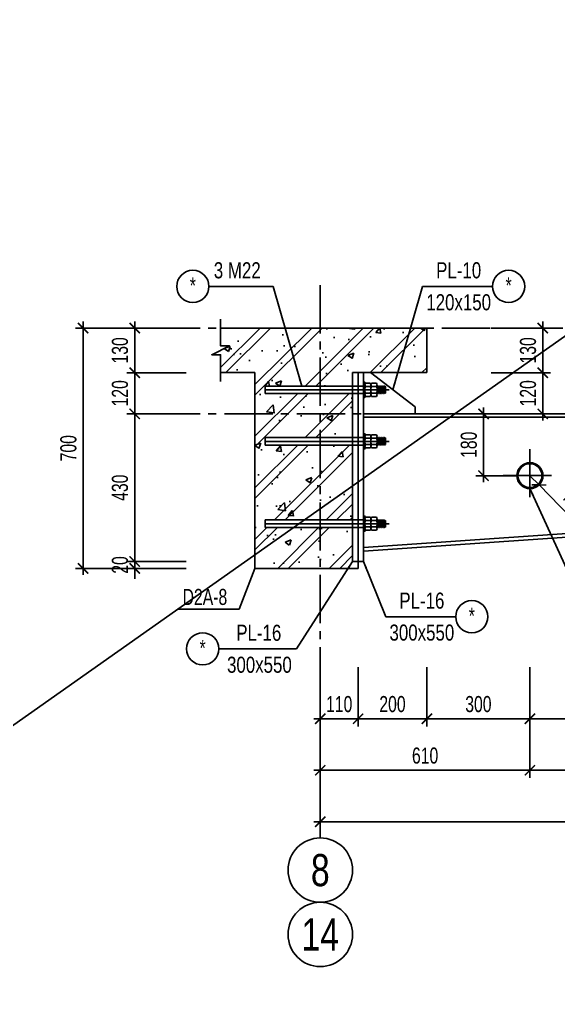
# Model space of a CAD drawing. Header units: millimetres. Extents: x 0 to 63075, y 0 to 44550.
# Drawn here: x 35499 to 41773, y 21943 to 33246 of the extents above; entities that cross this region are included whole.
import ezdxf
from ezdxf.enums import TextEntityAlignment as Align

# ---------------------------------------------------------------- set-up
doc = ezdxf.new("R2010")
doc.units = ezdxf.units.MM
doc.header["$LTSCALE"] = 250
doc.header["$MEASUREMENT"] = 0
doc.header["$PDMODE"] = 3
doc.linetypes.add('CENTER2', pattern=[1.125, 0.75, -0.125, 0.125, -0.125])
doc.linetypes.add('HIDDEN', pattern=[0.375, 0.25, -0.125])
doc.layers.get('0').update_dxf_attribs({"linetype": 'CONTINUOUS'})
doc.layers.get('Defpoints').update_dxf_attribs({"linetype": 'CONTINUOUS'})
for name, color, linetype in [('251', 251, 'CONTINUOUS'), ('8', 8, 'CONTINUOUS'), ('AXIS_SUB', 150, 'CENTER2'), ('CDC.01.AXIS', 160, 'CENTER2'), ('CDC.02.DIM', 1, 'CONTINUOUS'), ('CDC.03.BORDER', 3, 'CONTINUOUS'), ('CDC.04.HIDDEN', 8, 'HIDDEN'), ('CDC.08.TEXTBEAM', 2, 'CONTINUOUS'), ('CDC.10.HATCH', 251, 'CONTINUOUS'), ('CDC.11.NOTE', 8, 'CONTINUOUS'), ('CDC.14.STEELNUM', 9, 'CONTINUOUS'), ('DIM', 8, 'CONTINUOUS'), ('KCS_TEXT', 2, 'CONTINUOUS')]:
    doc.layers.add(name, color=color, linetype=linetype)
doc.layers.add('KCS_Plotter', color=11, linetype='CONTINUOUS', plot=False)
doc.styles.add('ARIA', font='arial.ttf', dxfattribs={"width": 0.75})
doc.styles.add('ARIAL', font='arial.ttf', dxfattribs={"width": 0.6})
doc.styles.add('BIGTEXT', font='arial.ttf', dxfattribs={"width": 0.8})
doc.styles.add('KCS_SMTEXT', font='arial.ttf', dxfattribs={"width": 0.7})
doc.dimstyles.new('KCS_DIM50 SC10', dxfattribs={"dimscale": 50, "dimtxt": 2.5, "dimasz": 1.6, "dimexe": 1.2, "dimexo": 0, "dimgap": 1, "dimtad": 1, "dimdec": 0, "dimlfac": 0.1, "dimzin": 0, "dimdsep": 46, "dimtxsty": 'KCS_SMTEXT', "dimblk": 'ARCHTICK', "dimcen": 0, "dimdle": 1, "dimclrd": 1, "dimclre": 1, "dimclrt": 2, "dimadec": 0, "dimazin": 0, "dimtfac": 1, "dimtdec": 0, "dimtix": 1, "dimtmove": 2, "dimatfit": 3, "dimfxl": 1, "dimtolj": 1, "dimtzin": 0, "dimarcsym": 0})
doc.dimstyles.new('KCS_DIM75 SC4', dxfattribs={"dimscale": 75, "dimtxt": 2.5, "dimasz": 1.6, "dimexe": 1.2, "dimexo": 0, "dimgap": 1, "dimtad": 1, "dimdec": 0, "dimlfac": 0.25, "dimzin": 0, "dimdsep": 46, "dimtxsty": 'KCS_SMTEXT', "dimblk": 'ARCHTICK', "dimcen": 0, "dimdle": 1, "dimclrd": 256, "dimclre": 256, "dimclrt": 2, "dimadec": 0, "dimazin": 0, "dimtfac": 1, "dimtdec": 0, "dimtix": 1, "dimtmove": 2, "dimatfit": 3, "dimfxl": 1, "dimtolj": 1, "dimtzin": 0, "dimarcsym": 0})

# ---------------------------------------------------------------- blocks, each defined once
blk = doc.blocks.new('_ArchTick')
at = {"color": 0, "linetype": 'ByBlock', "const_width": 0.15}
blk.add_lwpolyline([(-0.5, -0.5), (0.5, 0.5)], dxfattribs=at)
blk = doc.blocks.new('*D58')
at = {"layer": 'CDC.02.DIM', "lineweight": -2, "transparency": 16777216}
for p, q in [((37440, 29650), (36750, 29650)), ((36840, 29055), (36840, 29725)), ((37440, 29130), (36750, 29130))]:
    blk.add_line(p, q, dxfattribs=at)
at = {"layer": 'Defpoints', "color": 0, "transparency": 16777216}
for p in [(36840, 29650), (37440, 29650), (37440, 29130)]:
    blk.add_point(p, dxfattribs=at)
at = {"layer": 'CDC.02.DIM', "lineweight": -2, "transparency": 16777216, "xscale": 120, "yscale": 120, "zscale": 120}
for p, rotation in [((36840, 29650), 90), ((36840, 29130), 270)]:
    blk.add_blockref('_ArchTick', p, dxfattribs=dict(at, rotation=rotation))
at = {"layer": 'CDC.02.DIM', "color": 2, "transparency": 16777216, "insert": (36669, 29390), "char_height": 187.5, "attachment_point": 5, "rotation": 90, "style": 'KCS_SMTEXT'}
blk.add_mtext('\\A1;130', dxfattribs=at)
blk = doc.blocks.new('*D122')
at = {"layer": 'CDC.02.DIM', "lineweight": -2, "transparency": 16777216}
for p, q in [((36840, 28725), (36840, 26855)), ((37440, 28650), (36750, 28650)), ((37440, 26930), (36750, 26930))]:
    blk.add_line(p, q, dxfattribs=at)
at = {"layer": 'Defpoints', "color": 0, "transparency": 16777216}
for p in [(37440, 28650), (36840, 26930), (37440, 26930, 0)]:
    blk.add_point(p, dxfattribs=at)
at = {"layer": 'CDC.02.DIM', "lineweight": -2, "transparency": 16777216, "xscale": 120, "yscale": 120, "zscale": 120}
for p, rotation in [((36840, 28650), 90), ((36840, 26930), 270)]:
    blk.add_blockref('_ArchTick', p, dxfattribs=dict(at, rotation=rotation))
at = {"layer": 'CDC.02.DIM', "color": 2, "transparency": 16777216, "insert": (36669, 27790), "char_height": 187.5, "attachment_point": 5, "rotation": 90, "style": 'KCS_SMTEXT'}
blk.add_mtext('\\A1;430', dxfattribs=at)
blk = doc.blocks.new('*D123')
at = {"layer": 'CDC.02.DIM', "lineweight": -2, "transparency": 16777216}
for p, q in [((37440, 29650), (36150, 29650)), ((36240, 29725), (36240, 26775)), ((37440, 26850), (36150, 26850))]:
    blk.add_line(p, q, dxfattribs=at)
at = {"layer": 'Defpoints', "color": 0, "transparency": 16777216}
for p in [(37440, 29650, 0), (36240, 26850), (37440, 26850, 0)]:
    blk.add_point(p, dxfattribs=at)
at = {"layer": 'CDC.02.DIM', "lineweight": -2, "transparency": 16777216, "xscale": 120, "yscale": 120, "zscale": 120}
for p, rotation in [((36240, 29650), 90), ((36240, 26850), 270)]:
    blk.add_blockref('_ArchTick', p, dxfattribs=dict(at, rotation=rotation))
at = {"layer": 'CDC.02.DIM', "color": 2, "transparency": 16777216, "insert": (36069, 28250), "char_height": 187.5, "attachment_point": 5, "rotation": 90, "style": 'KCS_SMTEXT'}
blk.add_mtext('\\A1;700', dxfattribs=at)
blk = doc.blocks.new('*D124')
at = {"layer": 'CDC.02.DIM', "lineweight": -2, "transparency": 16777216}
for p, q in [((40989, 29650), (41679, 29650)), ((41589, 29055), (41589, 29725)), ((40989, 29130), (41679, 29130))]:
    blk.add_line(p, q, dxfattribs=at)
at = {"layer": 'Defpoints', "color": 0, "transparency": 16777216}
for p in [(40989, 29650, 0), (41589, 29650), (40989, 29130, 0)]:
    blk.add_point(p, dxfattribs=at)
at = {"layer": 'CDC.02.DIM', "lineweight": -2, "transparency": 16777216, "xscale": 120, "yscale": 120, "zscale": 120}
for p, rotation in [((41589, 29650), 90), ((41589, 29130), 270)]:
    blk.add_blockref('_ArchTick', p, dxfattribs=dict(at, rotation=rotation))
at = {"layer": 'CDC.02.DIM', "color": 2, "transparency": 16777216, "insert": (41418, 29390), "char_height": 187.5, "attachment_point": 5, "rotation": 90, "style": 'KCS_SMTEXT'}
blk.add_mtext('\\A1;130', dxfattribs=at)
blk = doc.blocks.new('*D125')
at = {"layer": 'CDC.02.DIM', "lineweight": -2, "transparency": 16777216}
for p, q in [((41589, 29205), (41589, 28575)), ((40989, 29130), (41679, 29130)), ((40989, 28650), (41679, 28650))]:
    blk.add_line(p, q, dxfattribs=at)
at = {"layer": 'Defpoints', "color": 0, "transparency": 16777216}
for p in [(40989, 29130, 0), (40989, 28650, 0), (41589, 28650)]:
    blk.add_point(p, dxfattribs=at)
at = {"layer": 'CDC.02.DIM', "lineweight": -2, "transparency": 16777216, "xscale": 120, "yscale": 120, "zscale": 120}
for p, rotation in [((41589, 29130), 90), ((41589, 28650), 270)]:
    blk.add_blockref('_ArchTick', p, dxfattribs=dict(at, rotation=rotation))
at = {"layer": 'CDC.02.DIM', "color": 2, "transparency": 16777216, "insert": (41418, 28890), "char_height": 187.5, "attachment_point": 5, "rotation": 90, "style": 'KCS_SMTEXT'}
blk.add_mtext('\\A1;120', dxfattribs=at)
blk = doc.blocks.new('ECUM20')
at = {"layer": '251'}
h = blk.add_hatch(color=256, dxfattribs=at)
h.paths.add_polyline_path([(2.58, 0.09, 0.192582), (1.69, -0.26, 0.192582), (0.8, 0.09)])
h.paths.add_polyline_path([(-1.69, -0.26, 0.192582), (-2.58, 0.09), (-0.8, 0.09, 0.192582)])
h = blk.add_hatch(color=256, dxfattribs=at)
h.paths.add_polyline_path([(2.58, -3.11, -0.192582), (1.69, -2.75, -0.192582), (0.8, -3.11)])
h.paths.add_polyline_path([(-1.69, -2.75, -0.192582), (-2.58, -3.11), (-0.8, -3.11, -0.192582)])
at = {"layer": '8'}
for p, q in [((2.4, 0.09), (-2.4, 0.09)), ((-3.47, -0.26), (-3.47, -2.75)), ((2.58, -3.11), (-2.58, -3.11)), ((-1.69, -0.26), (-1.69, -2.75)), ((-1.69, -0.26), (-1.69, -2.75)), ((1.69, -0.26), (1.69, -2.75)), ((3.47, -0.26), (3.47, -2.75))]:
    blk.add_line(p, q, dxfattribs=at)
for centre, start, end in [((-2.58, -1.2), 46.3972, 133.6028), ((-0.8, -1.2), 90, 133.6028), ((0.8, -1.2), 46.3972, 90), ((2.58, -1.2), 46.3972, 133.6028), ((-2.58, -1.82), 226.3972, 313.6028), ((-0.8, -1.82), 226.3972, 270), ((0.8, -1.82), 270, 313.6028), ((2.58, -1.82), 226.3972, 313.6028)]:
    blk.add_arc(centre, 1.29, start, end, dxfattribs=at)
blk = doc.blocks.new('24a')
at = {"layer": 'AXIS_SUB'}
blk.add_line((235079.72, 17102.07), (235079.72, 17141.43), dxfattribs=at)
at = {"layer": 'CDC.04.HIDDEN', "linetype": 'Continuous'}
blk.add_line((235079.74, 17140.23), (235079.74, 17140.17), dxfattribs=at)
for points in [[(235080.73, 17139.74), (235080.94, 17139.53), (235080.73, 17139.37), (235078.76, 17139.57), (235078.54, 17139.78), (235078.76, 17139.94)], [(235080.73, 17139.37), (235080.94, 17139.16), (235080.73, 17139), (235078.76, 17139.2), (235078.54, 17139.41), (235078.76, 17139.57)], [(235080.73, 17139), (235080.94, 17138.79), (235080.73, 17138.63), (235078.76, 17138.83), (235078.54, 17139.04), (235078.76, 17139.2)], [(235080.73, 17138.63), (235080.94, 17138.42), (235080.73, 17138.26), (235078.76, 17138.46), (235078.54, 17138.67), (235078.76, 17138.83)], [(235080.73, 17138.26), (235080.94, 17138.05), (235080.73, 17137.89), (235078.76, 17138.09), (235078.54, 17138.3), (235078.76, 17138.46)], [(235080.73, 17137.89), (235080.94, 17137.68), (235080.73, 17137.52), (235078.76, 17137.72), (235078.54, 17137.93), (235078.76, 17138.09)], [(235082.12, 17133.27), (235077.32, 17133.27), (235077.32, 17133.7), (235082.12, 17133.7)]]:
    blk.add_lwpolyline(points, close=True, dxfattribs=at)
for points in [[(235078.57, 17137.54), (235078.54, 17137.56), (235078.76, 17137.72), (235080.59, 17137.54)], [(235078.76, 17139.94), (235078.64, 17140.04), (235078.76, 17140.23), (235080.73, 17140.23), (235080.73, 17140.11), (235080.94, 17139.9), (235080.73, 17139.74)], [(235080.73, 17140.11), (235079.74, 17140.17), (235079.74, 17140.23)], [(235078.7, 17135.62), (235078.76, 17135.66), (235079.23, 17135.62)], [(235078.7, 17133.7), (235078.76, 17133.74), (235079.23, 17133.7)]]:
    blk.add_lwpolyline(points, dxfattribs=at)
at = {"layer": 'CDC.04.HIDDEN', "ltscale": 2}
blk.add_lwpolyline([(235078.52, 17102.07), (235078.52, 17133.27), (235080.92, 17133.27), (235080.92, 17102.07), (235078.52, 17102.07)], dxfattribs=at)
at = {"layer": 'CDC.04.HIDDEN', "linetype": 'Continuous', "extrusion": (0, 0, -1), "xscale": 0.5999999999985448, "yscale": 0.5999999999985448, "zscale": -0.6}
for p in [(-235079.72, 17137.48), (-235079.72, 17135.56)]:
    blk.add_blockref('ECUM20', p, dxfattribs=at)
blk = doc.blocks.new('*D128')
at = {"layer": 'CDC.02.DIM', "lineweight": -2, "transparency": 16777216}
for p, q in [((40900, 27855), (40900, 28725)), ((41289, 28650), (40810, 28650)), ((41289, 27930), (40810, 27930))]:
    blk.add_line(p, q, dxfattribs=at)
at = {"layer": 'Defpoints', "color": 0, "transparency": 16777216}
for p in [(40900, 28650), (41289, 28650, 0), (41289, 27930, 0)]:
    blk.add_point(p, dxfattribs=at)
at = {"layer": 'CDC.02.DIM', "lineweight": -2, "transparency": 16777216, "xscale": 120, "yscale": 120, "zscale": 120}
for p, rotation in [((40900, 28650), 90), ((40900, 27930), 270)]:
    blk.add_blockref('_ArchTick', p, dxfattribs=dict(at, rotation=rotation))
at = {"layer": 'CDC.02.DIM', "color": 2, "transparency": 16777216, "insert": (40729, 28290), "char_height": 187.5, "attachment_point": 5, "rotation": 90, "style": 'KCS_SMTEXT'}
blk.add_mtext('\\A1;180', dxfattribs=at)
blk = doc.blocks.new('*D132')
at = {"layer": 'CDC.02.DIM', "lineweight": -2, "transparency": 16777216}
for p in [(41440, 27930), (42037, 27318)]:
    blk.add_line(p, (41546, 27822), dxfattribs=at)
at = {"layer": 'Defpoints', "color": 0, "transparency": 16777216}
for p in [(41440, 27930, 0), (41546, 27822, 0)]:
    blk.add_point(p, dxfattribs=at)
at = {"layer": 'CDC.02.DIM', "lineweight": -2, "transparency": 16777216, "xscale": 120, "yscale": 120, "zscale": 120, "rotation": 134.2791879352745}
blk.add_blockref('_ArchTick', (41546, 27822), dxfattribs=at)
at = {"layer": 'CDC.02.DIM', "color": 2, "transparency": 16777216, "insert": (41997, 27604), "char_height": 187.5, "attachment_point": 5, "rotation": 314.2792, "style": 'KCS_SMTEXT'}
blk.add_mtext('\\A1;R38', dxfattribs=at)
blk = doc.blocks.new('*D134')
at = {"layer": 'CDC.02.DIM', "lineweight": -2, "transparency": 16777216}
for p, q in [((39000, 25698), (39000, 25008)), ((39440, 25698), (39440, 25008)), ((38925, 25098), (39515, 25098))]:
    blk.add_line(p, q, dxfattribs=at)
at = {"layer": 'Defpoints', "color": 0, "transparency": 16777216}
for p in [(39000, 25698, 0), (39440, 25698, 0), (39440, 25098)]:
    blk.add_point(p, dxfattribs=at)
at = {"layer": 'CDC.02.DIM', "lineweight": -2, "transparency": 16777216, "xscale": 120, "yscale": 120, "zscale": 120, "rotation": 180}
blk.add_blockref('_ArchTick', (39000, 25098), dxfattribs=at)
at = {"layer": 'CDC.02.DIM', "lineweight": -2, "transparency": 16777216, "xscale": 120, "yscale": 120, "zscale": 120}
blk.add_blockref('_ArchTick', (39440, 25098), dxfattribs=at)
at = {"layer": 'CDC.02.DIM', "color": 2, "transparency": 16777216, "insert": (39220, 25268), "char_height": 187.5, "attachment_point": 5, "style": 'KCS_SMTEXT'}
blk.add_mtext('\\A1;110', dxfattribs=at)
blk = doc.blocks.new('*D135')
at = {"layer": 'CDC.02.DIM', "lineweight": -2, "transparency": 16777216}
for p, q in [((40240, 25698), (40240, 25008)), ((41440, 25698), (41440, 25008)), ((40165, 25098), (41515, 25098))]:
    blk.add_line(p, q, dxfattribs=at)
at = {"layer": 'Defpoints', "color": 0, "transparency": 16777216}
for p in [(40240, 25698, 0), (41440, 25698, 0), (41440, 25098)]:
    blk.add_point(p, dxfattribs=at)
at = {"layer": 'CDC.02.DIM', "lineweight": -2, "transparency": 16777216, "xscale": 120, "yscale": 120, "zscale": 120, "rotation": 180}
blk.add_blockref('_ArchTick', (40240, 25098), dxfattribs=at)
at = {"layer": 'CDC.02.DIM', "lineweight": -2, "transparency": 16777216, "xscale": 120, "yscale": 120, "zscale": 120}
blk.add_blockref('_ArchTick', (41440, 25098), dxfattribs=at)
at = {"layer": 'CDC.02.DIM', "color": 2, "transparency": 16777216, "insert": (40840, 25268), "char_height": 187.5, "attachment_point": 5, "style": 'KCS_SMTEXT'}
blk.add_mtext('\\A1;300', dxfattribs=at)
blk = doc.blocks.new('*D136')
at = {"layer": 'CDC.02.DIM', "lineweight": -2, "transparency": 16777216}
for p, q in [((41440, 25698), (41440, 25008)), ((43440, 25698), (43440, 25008)), ((41365, 25098), (43515, 25098))]:
    blk.add_line(p, q, dxfattribs=at)
at = {"layer": 'Defpoints', "color": 0, "transparency": 16777216}
for p in [(41440, 25698, 0), (43440, 25698, 0), (43440, 25098)]:
    blk.add_point(p, dxfattribs=at)
at = {"layer": 'CDC.02.DIM', "lineweight": -2, "transparency": 16777216, "xscale": 120, "yscale": 120, "zscale": 120, "rotation": 180}
blk.add_blockref('_ArchTick', (41440, 25098), dxfattribs=at)
at = {"layer": 'CDC.02.DIM', "lineweight": -2, "transparency": 16777216, "xscale": 120, "yscale": 120, "zscale": 120}
blk.add_blockref('_ArchTick', (43440, 25098), dxfattribs=at)
at = {"layer": 'CDC.02.DIM', "color": 2, "transparency": 16777216, "insert": (42440, 25268), "char_height": 187.5, "attachment_point": 5, "style": 'KCS_SMTEXT'}
blk.add_mtext('\\A1;500', dxfattribs=at)
blk = doc.blocks.new('*D137')
at = {"layer": 'CDC.02.DIM', "lineweight": -2, "transparency": 16777216}
for p, q in [((39000, 25698), (39000, 23808)), ((51040, 25698), (51040, 23808)), ((38925, 23898), (51115, 23898))]:
    blk.add_line(p, q, dxfattribs=at)
at = {"layer": 'Defpoints', "color": 0, "transparency": 16777216}
for p in [(39000, 25698, 0), (51040, 25698, 0), (51040, 23898)]:
    blk.add_point(p, dxfattribs=at)
at = {"layer": 'CDC.02.DIM', "lineweight": -2, "transparency": 16777216, "xscale": 120, "yscale": 120, "zscale": 120, "rotation": 180}
blk.add_blockref('_ArchTick', (39000, 23898), dxfattribs=at)
at = {"layer": 'CDC.02.DIM', "lineweight": -2, "transparency": 16777216, "xscale": 120, "yscale": 120, "zscale": 120}
blk.add_blockref('_ArchTick', (51040, 23898), dxfattribs=at)
at = {"layer": 'CDC.02.DIM', "color": 2, "transparency": 16777216, "insert": (45020, 24068), "char_height": 187.5, "attachment_point": 5, "style": 'KCS_SMTEXT'}
blk.add_mtext('\\A1;3010', dxfattribs=at)
blk = doc.blocks.new('*D141')
at = {"layer": 'CDC.02.DIM', "lineweight": -2, "transparency": 16777216}
for p, q in [((39440, 25698), (39440, 25008)), ((40240, 25698), (40240, 25008)), ((39365, 25098), (40315, 25098))]:
    blk.add_line(p, q, dxfattribs=at)
at = {"layer": 'Defpoints', "color": 0, "transparency": 16777216}
for p in [(39440, 25698, 0), (40240, 25698, 0), (40240, 25098)]:
    blk.add_point(p, dxfattribs=at)
at = {"layer": 'CDC.02.DIM', "lineweight": -2, "transparency": 16777216, "xscale": 120, "yscale": 120, "zscale": 120, "rotation": 180}
blk.add_blockref('_ArchTick', (39440, 25098), dxfattribs=at)
at = {"layer": 'CDC.02.DIM', "lineweight": -2, "transparency": 16777216, "xscale": 120, "yscale": 120, "zscale": 120}
blk.add_blockref('_ArchTick', (40240, 25098), dxfattribs=at)
at = {"layer": 'CDC.02.DIM', "color": 2, "transparency": 16777216, "insert": (39840, 25268), "char_height": 187.5, "attachment_point": 5, "style": 'KCS_SMTEXT'}
blk.add_mtext('\\A1;200', dxfattribs=at)
blk = doc.blocks.new('_Axis name')
at = {"layer": 'CDC.02.DIM'}
blk.add_line((0, 2.5), (0, 0), dxfattribs=at)
blk.add_circle((0, 7.5), 5, dxfattribs=at)
at = {"layer": 'CDC.02.DIM', "style": 'BIGTEXT', "width": 0.75}
blk.add_attdef('.', text='', height=5, dxfattribs=at).set_placement((0, 7.5), align=Align.MIDDLE)
blk = doc.blocks.new('*D146')
at = {"layer": 'CDC.02.DIM', "lineweight": -2, "transparency": 16777216}
for p, q in [((41440, 25698), (41440, 24408)), ((39000, 25098), (39000, 24408)), ((38925, 24498), (41515, 24498))]:
    blk.add_line(p, q, dxfattribs=at)
at = {"layer": 'Defpoints', "color": 0, "transparency": 16777216}
for p in [(41440, 25698, 0), (39000, 25098, 0), (41440, 24498)]:
    blk.add_point(p, dxfattribs=at)
at = {"layer": 'CDC.02.DIM', "lineweight": -2, "transparency": 16777216, "xscale": 120, "yscale": 120, "zscale": 120, "rotation": 180}
blk.add_blockref('_ArchTick', (39000, 24498), dxfattribs=at)
at = {"layer": 'CDC.02.DIM', "lineweight": -2, "transparency": 16777216, "xscale": 120, "yscale": 120, "zscale": 120}
blk.add_blockref('_ArchTick', (41440, 24498), dxfattribs=at)
at = {"layer": 'CDC.02.DIM', "color": 2, "transparency": 16777216, "insert": (40220, 24668), "char_height": 187.5, "attachment_point": 5, "style": 'KCS_SMTEXT'}
blk.add_mtext('\\A1;610', dxfattribs=at)
blk = doc.blocks.new('*D147')
at = {"layer": 'CDC.02.DIM', "lineweight": -2, "transparency": 16777216}
for p, q in [((41440, 25698), (41440, 24408)), ((43840, 25698), (43840, 24408)), ((43915, 24498), (41365, 24498))]:
    blk.add_line(p, q, dxfattribs=at)
at = {"layer": 'Defpoints', "color": 0, "transparency": 16777216}
for p in [(41440, 25698, 0), (43840, 25698, 0), (41440, 24498)]:
    blk.add_point(p, dxfattribs=at)
at = {"layer": 'CDC.02.DIM', "lineweight": -2, "transparency": 16777216, "xscale": 120, "yscale": 120, "zscale": 120, "rotation": 180}
blk.add_blockref('_ArchTick', (41440, 24498), dxfattribs=at)
at = {"layer": 'CDC.02.DIM', "lineweight": -2, "transparency": 16777216, "xscale": 120, "yscale": 120, "zscale": 120}
blk.add_blockref('_ArchTick', (43840, 24498), dxfattribs=at)
at = {"layer": 'CDC.02.DIM', "color": 2, "transparency": 16777216, "insert": (42640, 24668), "char_height": 187.5, "attachment_point": 5, "style": 'KCS_SMTEXT'}
blk.add_mtext('\\A1;600', dxfattribs=at)
blk = doc.blocks.new('*D150')
at = {"layer": 'CDC.02.DIM', "lineweight": -2, "transparency": 16777216}
for p, q in [((36840, 26930), (36840, 27050)), ((37440, 26930), (36750, 26930)), ((36840, 26850), (36840, 26930)), ((37440, 26850), (36750, 26850)), ((36840, 26850), (36840, 26730))]:
    blk.add_line(p, q, dxfattribs=at)
at = {"layer": 'Defpoints', "color": 0, "transparency": 16777216}
for p in [(36840, 26930), (37440, 26930), (37440, 26850)]:
    blk.add_point(p, dxfattribs=at)
at = {"layer": 'CDC.02.DIM', "lineweight": -2, "transparency": 16777216, "xscale": 120, "yscale": 120, "zscale": 120}
for p, rotation in [((36840, 26930), 270), ((36840, 26850), 90)]:
    blk.add_blockref('_ArchTick', p, dxfattribs=dict(at, rotation=rotation))
at = {"layer": 'CDC.02.DIM', "color": 2, "transparency": 16777216, "insert": (36669, 26890), "char_height": 187.5, "attachment_point": 5, "rotation": 90, "style": 'KCS_SMTEXT'}
blk.add_mtext('\\A1;20', dxfattribs=at)
blk = doc.blocks.new('*D154')
at = {"layer": 'CDC.02.DIM', "lineweight": -2, "transparency": 16777216}
for p, q in [((36840, 29205), (36840, 28575)), ((37440, 29130), (36750, 29130)), ((37440, 28650), (36750, 28650))]:
    blk.add_line(p, q, dxfattribs=at)
at = {"layer": 'Defpoints', "color": 0, "transparency": 16777216}
for p in [(37440, 29130, 0), (36840, 28650), (37440, 28650, 0)]:
    blk.add_point(p, dxfattribs=at)
at = {"layer": 'CDC.02.DIM', "lineweight": -2, "transparency": 16777216, "xscale": 120, "yscale": 120, "zscale": 120}
for p, rotation in [((36840, 29130), 90), ((36840, 28650), 270)]:
    blk.add_blockref('_ArchTick', p, dxfattribs=dict(at, rotation=rotation))
at = {"layer": 'CDC.02.DIM', "color": 2, "transparency": 16777216, "insert": (36669, 28890), "char_height": 187.5, "attachment_point": 5, "rotation": 90, "style": 'KCS_SMTEXT'}
blk.add_mtext('\\A1;120', dxfattribs=at)

msp = doc.modelspace()

# ---------------------------------------------------------------- hatches: boundary and pattern name
at = {"layer": 'CDC.10.HATCH'}
h = msp.add_hatch(dxfattribs=at)
h.set_pattern_fill('BETONG', color=256, scale=100, style=0, pattern_type=2)
h.set_pattern_definition([(50, (-1906078.6, -310070.6), (717.26018, -62.75213), [75, -825]), (355, (-1906078.6, -310070.6), (-138.75133, 752.19213), [60, -660]), (100.4514, (-1906018.8, -310075.8), (578.50938, 689.43954), [63.7402, -701.1421]), (46.1842, (-1906078.6, -309870.6), (1067.24105, -165.519), [112.5, -1237.5]), (96.6356, (-1905989.7, -309884.4), (934.6627, 974.11787), [95.6103, -1051.713]), (351.1842, (-1906078.6, -309870.6), (934.66195, 974.1186), [90, -990]), (21, (-1905978.6, -309920.6), (596.90705, -402.61889), [75, -825]), (326, (-1905978.6, -309920.6), (243.31533, 725.15005), [60, -660]), (71.4514, (-1905928.86, -309954.15), (840.22263, 322.5305), [63.7402, -701.1421]), (37.5, (-1906078.6, -310070.6), (12.159855, 332.893854), [0, -652, 0, -670, 0, -662.5]), (7.5, (-1906078.6, -310070.6), (263.06954, 394.41171), [0, -382, 0, -637, 0, -252.5]), (327.5, (-1906301.6, -310070.6), (533.822436, -22.55487), [0, -250, 0, -780, 0, -1035]), (317.5, (-1906401.6, -310070.6), (583.18617, 100.10498), [0, -325, 0, -518, 0, -735]), (45, (-1906078.6, -310070.6), (-300.52038, 300.52038), []), (45, (-1906078.6, -309948.1), (-300.52038, 300.52038), [])])
h.paths.add_polyline_path([(40240.1, 29650.5), (37840.1, 29650.5), (37840.1, 29442.5), (37944.1, 29442.5), (37736.1, 29338.5), (37840.1, 29338.5), (37840.1, 29130.5), (38240.1, 29130.5), (38240.1, 26850.5), (39440.1, 26850.5), (39440.1, 26930.5), (39392.1, 26930.5), (39376.1, 26930.5), (39376.1, 27326.5), (38360.1, 27326.5), (38360.1, 27414.5), (39376.1, 27414.5), (39376.1, 28286.5), (38360.1, 28286.5), (38360.1, 28374.5), (39376.1, 28374.5), (39376.1, 28886.5), (38360.1, 28886.5), (38360.1, 28974.5), (39376.1, 28974.5), (39376.1, 29130.5), (39440.1, 29130.5), (39504.1, 29130.5), (39584.1, 29130.5), (40240.1, 29130.5)])

# ---------------------------------------------------------------- linework, layer by layer
at = {"layer": 'CDC.01.AXIS', "ltscale": 3}
for p, q in [((39000.1, 30150.5, 0), (39000.1, 25697.6, 0)), ((37040.1, 29650.5, 0), (51640.1, 29650.5, 0)), ((37040.1, 28650.5, 0), (51640.1, 28650.5, 0)), ((41440.1, 28240.5, 0), (41440.1, 27620.5, 0)), ((41130.1, 27930.5, 0), (41750.1, 27930.5, 0))]:
    msp.add_line(p, q, dxfattribs=at)
at = {"layer": 'CDC.02.DIM'}
msp.add_circle((39000.1, 22585.1, 0), 375, dxfattribs=at)
at = {"layer": 'CDC.03.BORDER'}
for p, q in [((37840.1, 29650.5, 0), (40240.1, 29650.5, 0)), ((40240.1, 29650.5, 0), (40240.1, 29130.5, 0)), ((37840.1, 29130.5, 0), (38240.1, 29130.5, 0)), ((38240.1, 29130.5, 0), (38240.1, 26850.5, 0)), ((39440.1, 29130.5, 0), (39440.1, 26850.5, 0)), ((39504.1, 29130.5, 0), (40240.1, 29130.5, 0)), ((39504.1, 27450.5, 0), (39504.1, 26930.5, 0)), ((38240.1, 26850.5, 0), (39440.1, 26850.5, 0))]:
    msp.add_line(p, q, dxfattribs=at)
at = {"layer": 'CDC.03.BORDER', "ltscale": 800}
for p, q in [((39376.1, 26930.5, 0), (39376.1, 29130.5, 0)), ((39440.1, 29130.5, 0), (39376.1, 29130.5, 0)), ((39440.1, 29130.5, 0), (39504.1, 29130.5, 0)), ((39504.1, 27450.5, 0), (39504.1, 29130.5, 0)), ((39504.1, 28982.7, 0), (39504.1, 28157.7, 0)), ((39504.1, 28650.5, 0), (51040.1, 28650.5, 0)), ((39504.1, 28610.5, 0), (51040.1, 28610.5, 0)), ((39504.1, 27091.7, 0), (51037.7, 27890.4, 0)), ((39504.1, 27051.6, 0), (51040.1, 27850.5, 0)), ((39504.1, 26930.5, 0), (39376.1, 26930.5, 0)), ((39392.1, 26930.5, 0), (39440.1, 26930.5, 0))]:
    msp.add_line(p, q, dxfattribs=at)
at = {"layer": 'CDC.03.BORDER', "elevation": 0}
msp.add_lwpolyline([(39504.1, 29130.5), (39584.1, 29130.5), (40104.1, 28730.5), (40104.1, 28650.5)], dxfattribs=at)
at = {"layer": 'CDC.03.BORDER', "ltscale": 800}
for radius in [151.2, 139.2]:
    msp.add_circle((41440.1, 27930.5, 0), radius, dxfattribs=at)
at = {"layer": 'CDC.11.NOTE', "elevation": 0}
for points in [[(37840.1, 29026.5), (37840.1, 29338.5), (37736.1, 29338.5), (37944.1, 29442.5), (37840.1, 29442.5), (37840.1, 29754.5)], [(38240.1, 26850.5), (38055.5, 26375.8), (37351, 26375.8)]]:
    msp.add_lwpolyline(points, dxfattribs=at)
at = {"layer": 'CDC.14.STEELNUM'}
for centre in [(37516.7, 30135.7, 0), (41191.7, 30135.7, 0), (40763.5, 26287.3, 0), (37631.4, 25912.5, 0)]:
    msp.add_circle(centre, 187.5, dxfattribs=at)
at = {"layer": 'KCS_Plotter'}
msp.add_line((0, 0), (63075, 44550), dxfattribs=at)

# ---------------------------------------------------------------- block references
ref = msp.add_blockref('_Axis name', (39000.1, 23897.6, 0), dxfattribs=dict(xscale=-75, yscale=75, zscale=75, rotation=180))
ref.add_attrib('.', '8', dxfattribs={"layer": 'CDC.02.DIM', "height": 375, "style": 'BIGTEXT', "width": 0.75}).set_placement((39000.1, 23335.1, 0), align=Align.MIDDLE)
at = {"layer": 'DIM', "yscale": 36.66666666604578, "rotation": 270}
for p, xscale, zscale in [((-588716, -8590659.4, 0), -36.66666666604578, 36.66666666666666), ((-588716, -8591259.4, 0), -36.66666666604578, 36.66666666666666), ((-588716, 8646960.4, 0), 36.66666666604578, 36.66666666604578)]:
    msp.add_blockref('24a', p, dxfattribs=dict(at, xscale=xscale, zscale=zscale))

# ---------------------------------------------------------------- texts
at = {"layer": 'CDC.02.DIM', "style": 'BIGTEXT', "width": 0.75}
msp.add_attdef('14', text='.', height=375, dxfattribs=at).set_placement((39000.1, 22585.1, 0), align=Align.MIDDLE)
at = {"layer": 'CDC.08.TEXTBEAM', "style": 'ARIAL', "width": 0.7}
msp.add_text('D2A-8', height=187.5, dxfattribs=at).set_placement((37657.3, 26517.8, 0), align=Align.MIDDLE_CENTER)
at = {"layer": 'CDC.14.STEELNUM', "style": 'KCS_SMTEXT', "width": 0.7}
for p in [(37516.4, 30052, 0), (41191.7, 30052, 0), (40763.5, 26203.6, 0), (37631.1, 25828.8, 0)]:
    msp.add_text('*', height=187.5, dxfattribs=at).set_placement(p, align=Align.CENTER)
at = {"layer": 'KCS_TEXT', "style": 'ARIA', "width": 0.75}
for s, rotation, p in [('3 M22', 0, (38033.9, 30229.4, 0)), ('PL-10', 360, (40610.5, 30229.4, 0)), ('120x150', 0, (40610.5, 29856.9, 0)), ('PL-16', 360, (40182.2, 26381, 0)), ('PL-16', 0, (38284.4, 26006.2, 0)), ('300x550', 0, (40182.2, 26008.5, 0)), ('300x550', 360, (38291.7, 25633.7, 0))]:
    msp.add_text(s, height=187.5, rotation=rotation, dxfattribs=at).set_placement(p, align=Align.CENTER)

# ---------------------------------------------------------------- dimensions: what is measured, and where the dimension line sits
at = {"layer": 'CDC.02.DIM'}
for base, p1, p2, angle, picture, middle in [((36240.1, 26850.5, 0), (37440.1, 29650.5), (37440.1, 26850.5), 270, '*D123', (36069.4, 28250.5, 0)), ((36840.1, 29650.5, 0), (37440.1, 29130.5, 0), (37440.1, 29650.5, 0), 90, '*D58', (36669.3, 29390.5, 0)), ((41588.9, 29650.5, 0), (40988.9, 29130.5, 0), (40988.9, 29650.5, 0), 90, '*D124', (41418.1, 29390.5, 0)), ((36840.1, 28650.5), (37440.1, 29130.5, 0), (37440.1, 28650.5, 0), 90, '*D154', (36669.4, 28890.5)), ((41588.9, 28650.5, 0), (40988.9, 29130.5, 0), (40988.9, 28650.5, 0), 90, '*D125', (41418.2, 28890.5, 0)), ((36840.1, 26930.5, 0), (37440.1, 28650.5, 0), (37440.1, 26930.5), 270, '*D122', (36669.3, 27790.5, 0)), ((40900.2, 28650.5, 0), (41288.9, 27930.5, 0), (41288.9, 28650.5, 0), 90, '*D128', (40729.5, 28290.5, 0)), ((36840.1, 26930.5), (37440.1, 26850.5), (37440.1, 26930.5), 90, '*D150', (36669.4, 26890.5)), ((41440.1, 24497.6, 0), (43840.1, 25697.6, 0), (41440.1, 25697.6, 0), 180, '*D147', (42640.1, 24668.3, 0))]:
    dim = msp.add_linear_dim(base=base, p1=p1, p2=p2, angle=angle, dimstyle='KCS_DIM75 SC4', dxfattribs=at)
    dim.commit()
    dim.dimension.update_dxf_attribs({"geometry": picture, "text_midpoint": middle})
dim = msp.add_radius_dim(center=(41440.1, 27930.5, 0), mpoint=(41545.6, 27822.2, 0), dimstyle='KCS_DIM75 SC4', dxfattribs=at)
dim.commit()
dim.dimension.update_dxf_attribs({"geometry": '*D132', "text_midpoint": (41997.4, 27603.6)})
for base, p1, p2, picture, middle in [((39440.1, 25097.6, 0), (39000.1, 25697.6, 0), (39440.1, 25697.6, 0), '*D134', (39220.1, 25268.3, 0)), ((51040.1, 23897.6, 0), (39000.1, 25697.6, 0), (51040.1, 25697.6, 0), '*D137', (45020.1, 24068.4, 0)), ((41440.1, 24497.6, 0), (39000.1, 25097.6, 0), (41440.1, 25697.6, 0), '*D146', (40220.1, 24668.3, 0)), ((40240.1, 25097.6, 0), (39440.1, 25697.6, 0), (40240.1, 25697.6, 0), '*D141', (39840.1, 25268.3, 0)), ((41440.1, 25097.6, 0), (40240.1, 25697.6, 0), (41440.1, 25697.6, 0), '*D135', (40840.1, 25268.4, 0)), ((43440.1, 25097.6, 0), (41440.1, 25697.6, 0), (43440.1, 25697.6, 0), '*D136', (42440.1, 25268.3, 0))]:
    dim = msp.add_linear_dim(base=base, p1=p1, p2=p2, dimstyle='KCS_DIM75 SC4', dxfattribs=at)
    dim.commit()
    dim.dimension.update_dxf_attribs({"geometry": picture, "text_midpoint": middle})

# ---------------------------------------------------------------- leaders
at = {"layer": 'CDC.11.NOTE'}
for points in [[(38784.3, 28974.5, 0), (38451, 30135.7, 0), (37704.2, 30135.7, 0)], [(39844.1, 28930.5, 0), (40189.2, 30135.7, 0), (41004.2, 30135.7, 0)], [(41440.1, 27779.3), (41955.2, 26655.1), (43580.2, 26655.1)], [(39376.1, 26930.5, 0), (38723.8, 25912.5, 0), (37818.9, 25912.5, 0)], [(39504.1, 26930.5, 0), (39761, 26287.3, 0), (40576, 26287.3, 0)]]:
    msp.add_leader(points, dimstyle='KCS_DIM50 SC10', dxfattribs=at)

doc.saveas('drawing.dxf')
